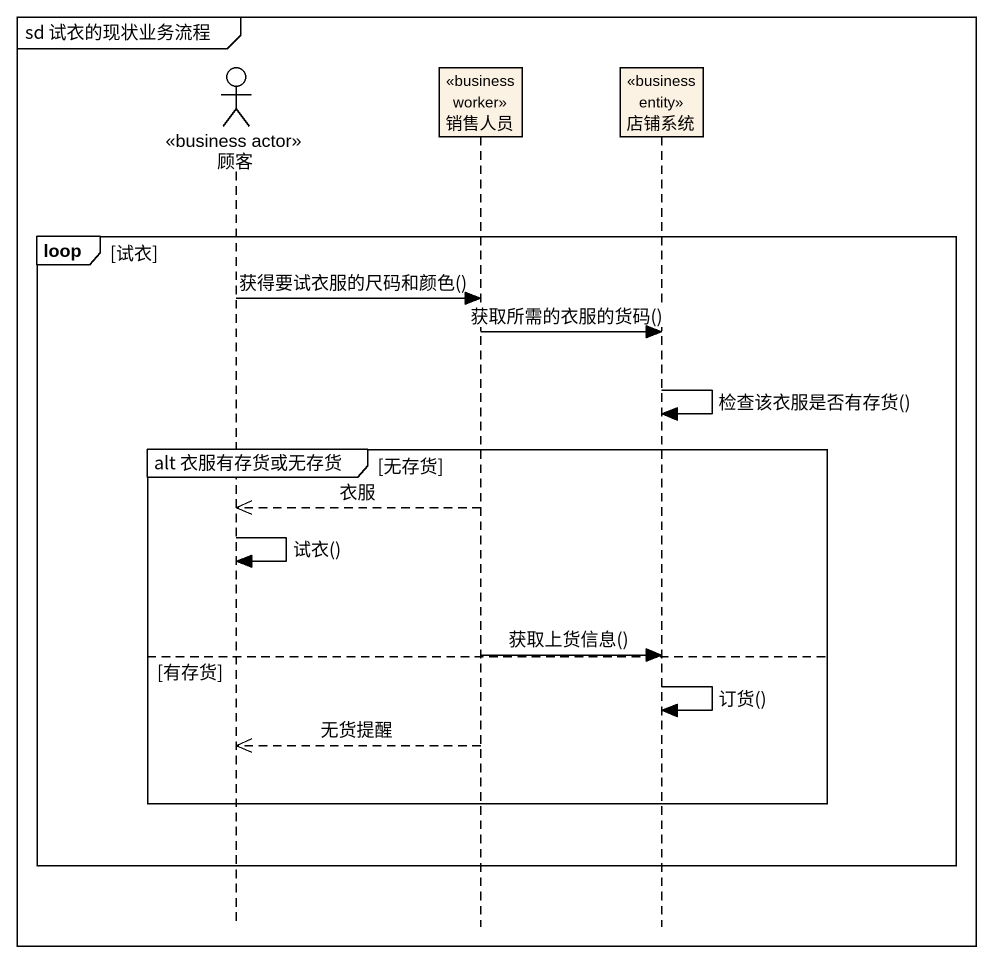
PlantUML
@startuml
mainframe sd 试衣的现状业务流程
hide footbox
actor 顾客 <<business actor>>
participant 销售人员 <<business worker>>
participant 店铺系统 <<business entity>>

loop 试衣
  顾客 -> 销售人员 : 获得要试衣服的尺码和颜色()
  销售人员 -> 店铺系统 : 获取所需的衣服的货码()
  店铺系统 -> 店铺系统 : 检查该衣服是否有存货()
  group alt 衣服有存货或无存货 [无存货]
    销售人员 -->> 顾客 : 衣服
    顾客 -> 顾客 : 试衣()
    销售人员 -> 店铺系统 : 获取上货信息()
  else 有存货
    店铺系统 -> 店铺系统 : 订货()
    销售人员 -->> 顾客 : 无货提醒
  end
end
@enduml
